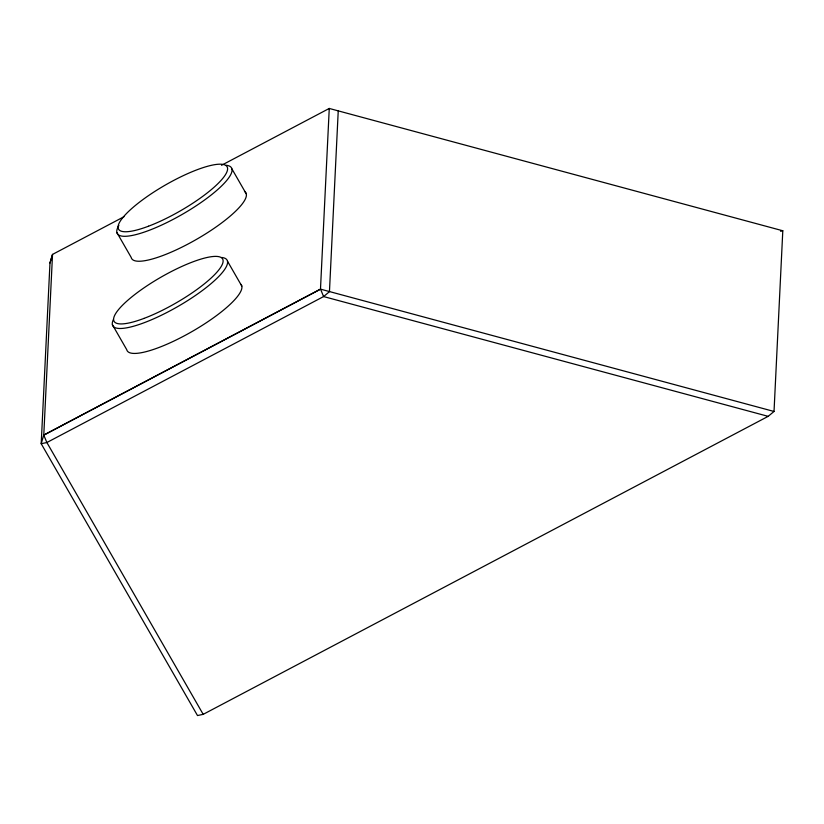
<?xml version="1.0" encoding="UTF-8"?>
<svg xmlns="http://www.w3.org/2000/svg" width="824" height="824" viewBox="0 0 824 824"><rect width="100%" height="100%" fill="white"/><g stroke="black" fill="none" stroke-linecap="round" stroke-linejoin="round"><path stroke-width="1.24" d="M123.981 216.733L52.53 254.41L49.976 263.031L41.2 443.724L197.502 715.551L203.188 714.346L768.174 416.347L774.024 411.464L782.8 230.772L329.26 108.449L221.522 165.284M768.174 416.347L323.605 296.558L320.536 289.152L43.775 435.134L52.53 254.41L49.976 263.031M338.231 110.983L329.456 291.675L323.605 296.558L46.875 442.519L41.2 443.724L43.754 435.103L320.484 289.142L329.26 108.449M780.534 231.245L782.8 230.772M774.024 411.464L320.484 289.142M231.956 168.972L246.294 193.908M227.476 261.167L241.813 286.103M116.874 232.523L131.212 257.459A65.899 15.718 -29.9 0 0 198.048 238.466A65.899 15.718 -29.9 0 0 244.47 191.405M112.394 324.707L126.731 349.644A65.899 15.718 -29.9 0 0 191.704 331.732A65.899 15.718 -29.9 0 0 240.845 284.29M43.775 435.134L46.875 442.519L203.188 714.346M226.167 165.284A65.899 15.718 -29.9 0 1 179.704 215.816A65.899 15.718 -29.9 0 1 118.883 225.467M221.687 257.469A65.899 15.718 -29.9 0 1 177.356 306.796A65.899 15.718 -29.9 0 1 113.403 319.496M148.505 226.209A62.603 14.935 -29.9 0 0 227.486 167.787A62.603 14.935 -29.9 0 0 142.459 199.923A62.603 14.935 -29.9 0 0 148.505 226.209M144.025 318.394A62.603 14.935 -29.9 0 0 223.005 259.982A62.603 14.935 -29.9 0 0 137.989 292.118A62.603 14.935 -29.9 0 0 144.025 318.394"/></g></svg>
